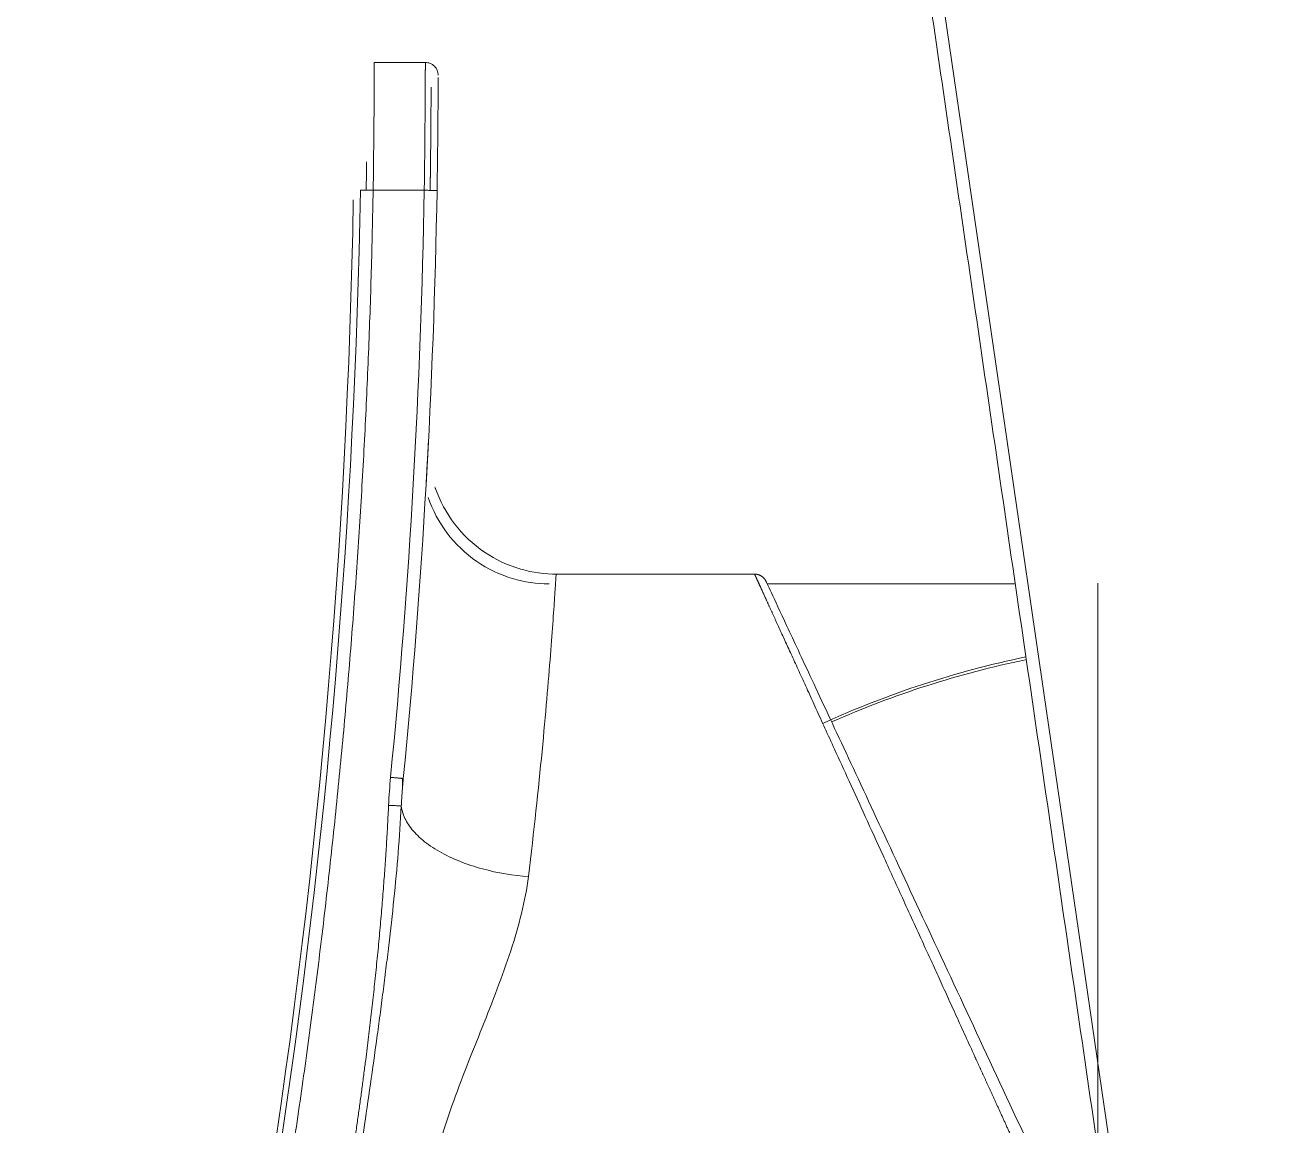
# Model space of a CAD drawing. Header units: millimetres. Extents: x 17284 to 19660, y -6011 to -2651.
# Drawn here: x 19037.39 to 19085.97, y -4866.02 to -4822.96 of the extents above; entities that cross this region are included whole.
import ezdxf

# ---------------------------------------------------------------- set-up
doc = ezdxf.new("R2010")
doc.units = ezdxf.units.MM

msp = doc.modelspace()

# ---------------------------------------------------------------- linework, layer by layer
at = {"linetype": 'Continuous', "lineweight": 13, "extrusion": (-1, -2.22045e-16, 0)}
for p, q in [((19072.09, -4813.643), (19085.969, -4908.66)), ((19051.024, -4829.437), (19053.024, -4829.437))]:
    msp.add_line(p, q, dxfattribs=at)
at = {"linetype": 'Continuous', "lineweight": 18, "extrusion": (-1, -2.22045e-16, 0)}
for p, q in [((19053.067, -4824.437), (19051.067, -4824.437)), ((19058.183, -4844.457), (19065.949, -4844.457)), ((19066.445, -4844.835), (19076.149, -4844.835))]:
    msp.add_line(p, q, dxfattribs=at)
at = {"linetype": 'Continuous', "lineweight": 18, "extrusion": (0, 0, -1)}
for centre, end in [((-18764.906, -4824.815), 197.2908), ((-18765.183, -4824.437), 196.38888)]:
    msp.add_arc(centre, 285.385, 181.00213, end, dxfattribs=at)
at = {"linetype": 'Continuous', "lineweight": 18}
for centre, radius, start, end in [((18765.183, -4824.437), 288.385, 354.42462, 359.00483), ((19084.03, -4883.937), 37, 101.6359, 114.6039)]:
    msp.add_arc(centre, radius, start, end, dxfattribs=at)
at = {"linetype": 'Continuous', "lineweight": 13}
msp.add_ellipse((19084.03, -4883.857), major_axis=(37, 0), ratio=0.994731, start_param=1.77424, end_param=1.990134, dxfattribs=at)
at = {"linetype": 'Continuous', "lineweight": 18}
for points, degree in [([(19085.487, -4908.761), (19071.603, -4813.714)], 1), ([(19051.024, -4829.437), (19051.034, -4828.782), (19051.05, -4827.477), (19051.063, -4825.807), (19051.067, -4824.708), (19051.067, -4824.437), (19051.067, -4824.437)], 3), ([(19050.753, -4829.428), (19050.758, -4829.052), (19050.763, -4828.678), (19050.767, -4828.318)], 3), ([(19051.705, -4852.406), (19052.451, -4844.767), (19052.891, -4837.111), (19053.024, -4829.437)], 3), ([(19053.445, -4841.057), (19053.442, -4841.05), (19053.439, -4841.048), (19053.436, -4841.05)], 3), ([(19053.466, -4841.116), (19053.461, -4841.101), (19053.456, -4841.094), (19053.45, -4841.097)], 3), ([(19066.218, -4844.535), (19066.093, -4844.456), (19065.946, -4844.457)], 2), ([(19066.218, -4844.535), (19066.341, -4844.615), (19066.404, -4844.748)], 2), ([(19051.627, -4853.504), (19051.645, -4853.127), (19051.671, -4852.761), (19051.705, -4852.406)], 3), ([(19052.174, -4852.773), (19052.169, -4852.445)], 1)]:
    msp.add_open_spline(points, degree=degree, dxfattribs=at)
at = {"linetype": 'Continuous', "lineweight": 13}
for points, knots in [([(19053.066, -4824.533), (19053.066, -4824.53), (19053.066, -4824.522), (19053.067, -4824.512), (19053.067, -4824.502), (19053.067, -4824.492), (19053.067, -4824.484), (19053.067, -4824.475), (19053.067, -4824.468), (19053.067, -4824.462), (19053.067, -4824.456), (19053.067, -4824.451), (19053.067, -4824.446), (19053.067, -4824.443), (19053.067, -4824.44), (19053.067, -4824.438), (19053.067, -4824.437), (19053.067, -4824.437), (19053.067, -4824.437)], [0, 0, 0, 0, 0.05337, 0.115185, 0.177185, 0.23937, 0.301739, 0.364294, 0.427033, 0.489957, 0.553066, 0.616359, 0.679837, 0.7435, 0.807348, 0.871381, 0.935598, 1, 1, 1, 1]), ([(19053.024, -4829.437), (19053.083, -4829.438), (19053.21, -4829.44), (19053.388, -4829.443), (19053.502, -4829.445), (19053.524, -4829.445), (19053.524, -4829.445)], [0, 0, 0, 0, 0.250144, 0.50029, 0.750436, 1, 1, 1, 1]), ([(19057.098, -4856.294), (19057.316, -4854.502), (19057.579, -4852.028), (19057.827, -4849.298), (19058.015, -4846.987), (19058.123, -4845.403), (19058.174, -4844.591), (19058.183, -4844.456), (19058.183, -4844.457), (19058.183, -4844.457)], [0, 0, 0, 0, 0.249993, 0.374989, 0.499985, 0.749978, 0.874975, 0.999971, 1, 1, 1, 1]), ([(19052.203, -4852.455), (19052.201, -4852.479), (19052.196, -4852.529), (19052.189, -4852.603), (19052.182, -4852.678), (19052.176, -4852.754), (19052.17, -4852.829), (19052.164, -4852.905), (19052.158, -4852.982), (19052.153, -4853.059), (19052.147, -4853.136), (19052.142, -4853.213), (19052.138, -4853.291), (19052.133, -4853.37), (19052.129, -4853.448), (19052.126, -4853.501), (19052.125, -4853.527)], [0, 0, 0, 0, 0.069238, 0.138821, 0.208746, 0.279011, 0.349615, 0.420556, 0.491831, 0.56344, 0.635381, 0.707651, 0.78025, 0.853175, 0.926426, 1, 1, 1, 1]), ([(19051.627, -4853.504), (19051.655, -4853.505), (19051.684, -4853.507), (19051.743, -4853.509), (19051.772, -4853.511), (19051.831, -4853.514), (19051.859, -4853.515), (19051.914, -4853.517), (19051.94, -4853.519), (19051.988, -4853.521), (19052.009, -4853.522), (19052.047, -4853.524), (19052.064, -4853.524), (19052.091, -4853.526), (19052.101, -4853.526), (19052.117, -4853.527), (19052.122, -4853.527), (19052.124, -4853.527)], [0, 0, 0, 0, 0.125, 0.125, 0.25, 0.25, 0.375, 0.375, 0.5, 0.5, 0.625, 0.625, 0.75, 0.75, 0.875, 0.875, 1, 1, 1, 1]), ([(19057.098, -4856.294), (19056.523, -4856.251), (19055.59, -4856.102), (19054.399, -4855.709), (19053.595, -4855.325), (19052.936, -4854.873), (19052.461, -4854.383), (19052.204, -4853.926), (19052.137, -4853.645), (19052.124, -4853.527)], [0, 0, 0, 0, 0.257269, 0.38603, 0.514791, 0.643552, 0.772313, 0.901074, 1, 1, 1, 1]), ([(19053.223, -4868.457), (19053.426, -4867.357), (19053.9, -4865.764), (19054.682, -4863.708), (19055.498, -4861.682), (19056.278, -4859.676), (19056.854, -4857.73), (19057.04, -4856.77), (19057.098, -4856.294)], [0, 0, 0, 0, 0.25, 0.375, 0.5, 0.75, 0.875, 1, 1, 1, 1])]:
    msp.add_open_spline(points, degree=3, knots=knots, dxfattribs=at)
at = {"linetype": 'Continuous', "lineweight": 18}
for points, degree, knots in [([(19053.567, -4824.937), (19053.567, -4824.879), (19053.546, -4824.751), (19053.431, -4824.573), (19053.253, -4824.458), (19053.126, -4824.437), (19053.067, -4824.437)], 3, [0, 0, 0, 0, 0.249564, 0.49971, 0.749856, 1, 1, 1, 1]), ([(19053.024, -4829.437), (19053.024, -4829.425), (19053.024, -4829.402), (19053.025, -4829.368), (19053.025, -4829.333), (19053.026, -4829.298), (19053.026, -4829.263), (19053.027, -4829.228), (19053.028, -4829.193), (19053.028, -4829.158), (19053.029, -4829.122), (19053.029, -4829.086), (19053.03, -4829.05), (19053.03, -4829.014), (19053.031, -4828.978), (19053.031, -4828.941), (19053.031, -4828.905), (19053.032, -4828.868), (19053.032, -4828.831), (19053.033, -4828.794), (19053.033, -4828.757), (19053.034, -4828.719), (19053.034, -4828.682), (19053.035, -4828.644), (19053.035, -4828.607), (19053.036, -4828.569), (19053.036, -4828.531), (19053.037, -4828.493), (19053.037, -4828.454), (19053.037, -4828.416), (19053.038, -4828.378), (19053.038, -4828.339), (19053.039, -4828.3), (19053.039, -4828.262), (19053.04, -4828.223), (19053.04, -4828.184), (19053.041, -4828.145), (19053.041, -4828.105), (19053.041, -4828.066), (19053.042, -4828.027), (19053.042, -4827.987), (19053.043, -4827.948), (19053.043, -4827.908), (19053.043, -4827.869), (19053.044, -4827.829), (19053.044, -4827.789), (19053.045, -4827.749), (19053.045, -4827.709), (19053.045, -4827.669), (19053.046, -4827.629), (19053.046, -4827.589), (19053.046, -4827.549), (19053.047, -4827.509), (19053.047, -4827.469), (19053.047, -4827.429), (19053.048, -4827.389), (19053.048, -4827.349), (19053.049, -4827.309), (19053.049, -4827.269), (19053.049, -4827.229), (19053.05, -4827.189), (19053.05, -4827.148), (19053.05, -4827.108), (19053.051, -4827.068), (19053.051, -4827.028), (19053.051, -4826.988), (19053.052, -4826.949), (19053.052, -4826.909), (19053.052, -4826.869), (19053.052, -4826.829), (19053.053, -4826.79), (19053.053, -4826.75), (19053.053, -4826.71), (19053.054, -4826.671), (19053.054, -4826.632), (19053.054, -4826.593), (19053.055, -4826.553), (19053.055, -4826.514), (19053.055, -4826.476), (19053.055, -4826.437), (19053.056, -4826.398), (19053.056, -4826.36), (19053.056, -4826.322), (19053.056, -4826.283), (19053.057, -4826.245), (19053.057, -4826.208), (19053.057, -4826.17), (19053.058, -4826.132), (19053.058, -4826.095), (19053.058, -4826.058), (19053.058, -4826.021), (19053.058, -4825.985), (19053.059, -4825.948), (19053.059, -4825.912), (19053.059, -4825.876), (19053.059, -4825.84), (19053.06, -4825.805), (19053.06, -4825.77), (19053.06, -4825.735), (19053.06, -4825.7), (19053.06, -4825.666), (19053.061, -4825.632), (19053.061, -4825.598), (19053.061, -4825.564), (19053.061, -4825.531), (19053.061, -4825.498), (19053.062, -4825.466), (19053.062, -4825.434), (19053.062, -4825.402), (19053.062, -4825.37), (19053.062, -4825.339), (19053.063, -4825.308), (19053.063, -4825.278), (19053.063, -4825.248), (19053.063, -4825.218), (19053.063, -4825.189), (19053.063, -4825.161), (19053.063, -4825.132), (19053.064, -4825.104), (19053.064, -4825.077), (19053.064, -4825.05), (19053.064, -4825.023), (19053.064, -4824.997), (19053.064, -4824.972), (19053.064, -4824.947), (19053.065, -4824.922), (19053.065, -4824.898), (19053.065, -4824.874), (19053.065, -4824.851), (19053.065, -4824.829), (19053.065, -4824.807), (19053.065, -4824.785), (19053.065, -4824.764), (19053.065, -4824.744), (19053.066, -4824.724), (19053.066, -4824.705), (19053.066, -4824.686), (19053.066, -4824.668), (19053.066, -4824.651), (19053.066, -4824.634), (19053.066, -4824.618), (19053.066, -4824.602), (19053.066, -4824.587), (19053.066, -4824.573), (19053.066, -4824.56), (19053.066, -4824.547), (19053.066, -4824.538), (19053.066, -4824.533), (19053.066, -4824.533)], 3, [0, 0, 0, 0, 0.004985, 0.009997, 0.015035, 0.0201, 0.025191, 0.030308, 0.035452, 0.040622, 0.045819, 0.051042, 0.056291, 0.061567, 0.06687, 0.072199, 0.077554, 0.082936, 0.088344, 0.093778, 0.099239, 0.104727, 0.110241, 0.115781, 0.121348, 0.126941, 0.13256, 0.138206, 0.143879, 0.149578, 0.155303, 0.161055, 0.166833, 0.172637, 0.178468, 0.184326, 0.19021, 0.19612, 0.202057, 0.20802, 0.214009, 0.220025, 0.226068, 0.232137, 0.238232, 0.244354, 0.250502, 0.256677, 0.262878, 0.269105, 0.275359, 0.28164, 0.287946, 0.29428, 0.300639, 0.307025, 0.313438, 0.319877, 0.326342, 0.332834, 0.339352, 0.345897, 0.352468, 0.359066, 0.36569, 0.37234, 0.379017, 0.38572, 0.39245, 0.399206, 0.405989, 0.412798, 0.419634, 0.426495, 0.433384, 0.440299, 0.44724, 0.454207, 0.461202, 0.468222, 0.475269, 0.482342, 0.489442, 0.496568, 0.503721, 0.5109, 0.518106, 0.525338, 0.532596, 0.539881, 0.547192, 0.55453, 0.561894, 0.569285, 0.576702, 0.584146, 0.591615, 0.599112, 0.606635, 0.614184, 0.621759, 0.629362, 0.63699, 0.644645, 0.652327, 0.660034, 0.667769, 0.675529, 0.683317, 0.69113, 0.69897, 0.706837, 0.714729, 0.722649, 0.730595, 0.738567, 0.746565, 0.754591, 0.762642, 0.77072, 0.778824, 0.786955, 0.795112, 0.803296, 0.811506, 0.819743, 0.828006, 0.836295, 0.844611, 0.852954, 0.861322, 0.869718, 0.878139, 0.886587, 0.895062, 0.903563, 0.91209, 0.920644, 0.929224, 0.937831, 0.946464, 0.955124, 0.96381, 0.972522, 0.981261, 0.990026, 0.998818, 1, 1, 1, 1]), ([(19053.253, -4829.439), (19053.253, -4829.437), (19053.254, -4829.421), (19053.254, -4829.391), (19053.255, -4829.349), (19053.256, -4829.307), (19053.256, -4829.264), (19053.257, -4829.221), (19053.258, -4829.176), (19053.258, -4829.131), (19053.259, -4829.085), (19053.26, -4829.038), (19053.26, -4828.991), (19053.261, -4828.943), (19053.262, -4828.894), (19053.262, -4828.844), (19053.263, -4828.794), (19053.264, -4828.743), (19053.264, -4828.691), (19053.265, -4828.639), (19053.266, -4828.586), (19053.266, -4828.533), (19053.267, -4828.479), (19053.268, -4828.424), (19053.268, -4828.369), (19053.269, -4828.313), (19053.27, -4828.256), (19053.271, -4828.2), (19053.271, -4828.142), (19053.272, -4828.084), (19053.272, -4828.026), (19053.273, -4827.968), (19053.274, -4827.909), (19053.274, -4827.849), (19053.275, -4827.789), (19053.276, -4827.729), (19053.276, -4827.669), (19053.277, -4827.609), (19053.277, -4827.548), (19053.278, -4827.487), (19053.279, -4827.426), (19053.279, -4827.365), (19053.28, -4827.303), (19053.28, -4827.242), (19053.281, -4827.181), (19053.281, -4827.12), (19053.282, -4827.059), (19053.282, -4826.998), (19053.283, -4826.937), (19053.283, -4826.877), (19053.284, -4826.817), (19053.284, -4826.757), (19053.284, -4826.697), (19053.285, -4826.638), (19053.285, -4826.58), (19053.286, -4826.522), (19053.286, -4826.465), (19053.286, -4826.406), (19053.287, -4826.345), (19053.287, -4826.284), (19053.287, -4826.224), (19053.288, -4826.158), (19053.288, -4826.062), (19053.289, -4825.92), (19053.289, -4825.734), (19053.29, -4825.617), (19053.29, -4825.559), (19053.29, -4825.556), (19053.29, -4825.553), (19053.29, -4825.549), (19053.29, -4825.545), (19053.29, -4825.541), (19053.29, -4825.537), (19053.29, -4825.532), (19053.29, -4825.527), (19053.29, -4825.521), (19053.29, -4825.515), (19053.29, -4825.509), (19053.29, -4825.503), (19053.29, -4825.496), (19053.29, -4825.49), (19053.29, -4825.483), (19053.29, -4825.475), (19053.29, -4825.468), (19053.29, -4825.461), (19053.29, -4825.453), (19053.29, -4825.445), (19053.29, -4825.437), (19053.29, -4825.43), (19053.29, -4825.422), (19053.29, -4825.414), (19053.29, -4825.407), (19053.29, -4825.402), (19053.29, -4825.4)], 3, [0, 0, 0, 0, 0.001378, 0.008373, 0.015511, 0.022793, 0.030218, 0.037787, 0.0455, 0.053357, 0.061357, 0.069501, 0.077788, 0.086219, 0.094793, 0.103511, 0.112373, 0.121378, 0.130526, 0.139818, 0.149254, 0.158833, 0.168555, 0.178421, 0.18843, 0.198582, 0.208878, 0.219317, 0.229899, 0.240624, 0.251492, 0.262503, 0.273657, 0.284953, 0.296392, 0.307974, 0.319697, 0.331563, 0.343571, 0.35572, 0.368012, 0.380445, 0.39302, 0.405737, 0.418595, 0.431596, 0.444738, 0.458022, 0.471448, 0.485017, 0.498728, 0.512583, 0.526582, 0.540726, 0.555015, 0.56945, 0.584032, 0.598762, 0.615656, 0.632554, 0.649458, 0.666366, 0.690191, 0.736065, 0.804016, 0.894041, 0.895282, 0.896734, 0.898398, 0.900272, 0.902357, 0.904654, 0.907161, 0.90988, 0.912809, 0.91595, 0.919302, 0.922864, 0.926638, 0.930623, 0.934818, 0.939225, 0.943843, 0.948671, 0.95371, 0.95896, 0.964421, 0.970093, 0.975976, 0.982069, 0.988373, 0.994887, 1, 1, 1, 1]), ([(19053.524, -4829.445), (19053.524, -4829.435), (19053.524, -4829.413), (19053.525, -4829.381), (19053.525, -4829.348), (19053.526, -4829.314), (19053.527, -4829.279), (19053.527, -4829.243), (19053.528, -4829.207), (19053.528, -4829.17), (19053.529, -4829.132), (19053.53, -4829.093), (19053.53, -4829.053), (19053.531, -4829.012), (19053.532, -4828.971), (19053.532, -4828.929), (19053.533, -4828.886), (19053.534, -4828.842), (19053.534, -4828.798), (19053.535, -4828.753), (19053.536, -4828.707), (19053.536, -4828.66), (19053.537, -4828.612), (19053.538, -4828.564), (19053.538, -4828.515), (19053.539, -4828.466), (19053.54, -4828.416), (19053.54, -4828.365), (19053.541, -4828.313), (19053.542, -4828.261), (19053.542, -4828.208), (19053.543, -4828.154), (19053.544, -4828.1), (19053.545, -4828.046), (19053.545, -4827.99), (19053.546, -4827.934), (19053.547, -4827.878), (19053.547, -4827.821), (19053.548, -4827.764), (19053.549, -4827.706), (19053.549, -4827.648), (19053.55, -4827.589), (19053.55, -4827.53), (19053.551, -4827.471), (19053.552, -4827.411), (19053.552, -4827.351), (19053.553, -4827.291), (19053.554, -4827.23), (19053.554, -4827.169), (19053.555, -4827.108), (19053.555, -4827.047), (19053.556, -4826.986), (19053.556, -4826.925), (19053.557, -4826.864), (19053.557, -4826.803), (19053.558, -4826.741), (19053.558, -4826.68), (19053.559, -4826.619), (19053.559, -4826.559), (19053.56, -4826.498), (19053.56, -4826.438), (19053.561, -4826.378), (19053.561, -4826.319), (19053.562, -4826.26), (19053.562, -4826.202), (19053.562, -4826.144), (19053.563, -4826.087), (19053.563, -4826.028), (19053.563, -4825.967), (19053.564, -4825.905), (19053.564, -4825.846), (19053.564, -4825.779), (19053.565, -4825.684), (19053.565, -4825.542), (19053.566, -4825.356), (19053.566, -4825.239), (19053.566, -4825.18), (19053.566, -4825.178), (19053.566, -4825.174), (19053.566, -4825.171), (19053.566, -4825.167), (19053.566, -4825.163), (19053.566, -4825.158), (19053.566, -4825.153), (19053.566, -4825.148), (19053.567, -4825.143), (19053.567, -4825.137), (19053.567, -4825.131), (19053.567, -4825.125), (19053.567, -4825.118), (19053.567, -4825.111), (19053.567, -4825.104), (19053.567, -4825.097), (19053.567, -4825.09), (19053.567, -4825.082), (19053.567, -4825.075), (19053.567, -4825.067), (19053.567, -4825.059), (19053.567, -4825.051), (19053.567, -4825.043), (19053.567, -4825.036), (19053.567, -4825.029), (19053.567, -4825.024), (19053.567, -4825.022)], 3, [0, 0, 0, 0, 0.005075, 0.010285, 0.015631, 0.021111, 0.026727, 0.032479, 0.038365, 0.044386, 0.050543, 0.056834, 0.06326, 0.069821, 0.076517, 0.083348, 0.090313, 0.097413, 0.104648, 0.112018, 0.119522, 0.127161, 0.134935, 0.142843, 0.150886, 0.159064, 0.167376, 0.175824, 0.184405, 0.193121, 0.201972, 0.210958, 0.220077, 0.229332, 0.238721, 0.248244, 0.257902, 0.267694, 0.27762, 0.28768, 0.297875, 0.308204, 0.318666, 0.329263, 0.339993, 0.350857, 0.361854, 0.372984, 0.384248, 0.395645, 0.407175, 0.418838, 0.430633, 0.442562, 0.454624, 0.466818, 0.479146, 0.491607, 0.504201, 0.516929, 0.529791, 0.542787, 0.555919, 0.569186, 0.58259, 0.59613, 0.609809, 0.623625, 0.639473, 0.655324, 0.67118, 0.687041, 0.709389, 0.75242, 0.816161, 0.900608, 0.901772, 0.903134, 0.904694, 0.906452, 0.908408, 0.910562, 0.912914, 0.915464, 0.918212, 0.921158, 0.924302, 0.927644, 0.931184, 0.934922, 0.938858, 0.942991, 0.947323, 0.951852, 0.956579, 0.961504, 0.966626, 0.971947, 0.977464, 0.98318, 0.989093, 0.995204, 1, 1, 1, 1]), ([(19050.524, -4829.428), (19050.524, -4829.428), (19050.545, -4829.428), (19050.659, -4829.43), (19050.837, -4829.433), (19050.965, -4829.436), (19051.024, -4829.437)], 3, [0, 0, 0, 0, 0.249074, 0.499386, 0.749699, 1, 1, 1, 1]), ([(19053.189, -4839.201), (19053.189, -4839.2), (19053.188, -4839.216), (19053.185, -4839.288), (19053.177, -4839.433), (19053.164, -4839.681), (19053.143, -4840.073), (19053.121, -4840.483), (19053.105, -4840.766), (19053.099, -4840.858)], 3, [0, 0, 0, 0, 0.117713, 0.239954, 0.362564, 0.546098, 0.730227, 0.915463, 1, 1, 1, 1]), ([(19057.906, -4844.835), (19057.411, -4844.832), (19056.43, -4844.691), (19055.017, -4844.018), (19053.849, -4842.9), (19053.356, -4841.968), (19053.175, -4841.453)], 3, [0, 0, 0, 0, 0.232738, 0.484458, 0.744309, 1, 1, 1, 1]), ([(19058.226, -4844.456), (19057.73, -4844.458), (19056.743, -4844.324), (19055.319, -4843.658), (19054.139, -4842.54), (19053.639, -4841.604), (19053.455, -4841.086)], 3, [0, 0, 0, 0, 0.232293, 0.483896, 0.743957, 1, 1, 1, 1]), ([(19076.678, -4867.953), (19076.666, -4867.926), (19076.642, -4867.874), (19076.606, -4867.796), (19076.57, -4867.718), (19076.535, -4867.641), (19076.5, -4867.564), (19076.465, -4867.487), (19076.43, -4867.411), (19076.396, -4867.336), (19076.362, -4867.26), (19076.327, -4867.186), (19076.294, -4867.112), (19076.26, -4867.038), (19076.227, -4866.965), (19076.193, -4866.892), (19076.16, -4866.82), (19076.128, -4866.748), (19076.095, -4866.677), (19076.063, -4866.606), (19076.031, -4866.535), (19075.999, -4866.465), (19075.967, -4866.396), (19075.936, -4866.327), (19075.904, -4866.258), (19075.873, -4866.19), (19075.842, -4866.123), (19075.812, -4866.056), (19075.781, -4865.989), (19075.751, -4865.923), (19075.721, -4865.857), (19075.691, -4865.792), (19075.662, -4865.727), (19075.632, -4865.663), (19075.603, -4865.599), (19075.574, -4865.536), (19075.546, -4865.473), (19075.517, -4865.41), (19075.489, -4865.348), (19075.461, -4865.287), (19075.433, -4865.226), (19075.405, -4865.165), (19075.378, -4865.105), (19075.351, -4865.046), (19075.324, -4864.987), (19075.297, -4864.928), (19075.27, -4864.87), (19075.244, -4864.812), (19075.218, -4864.755), (19075.192, -4864.698), (19075.166, -4864.642), (19075.141, -4864.586), (19075.115, -4864.531), (19075.09, -4864.476), (19075.065, -4864.422), (19075.041, -4864.368), (19075.016, -4864.314), (19074.992, -4864.261), (19074.968, -4864.209), (19074.944, -4864.157), (19074.921, -4864.105), (19074.897, -4864.054), (19074.874, -4864.003), (19074.851, -4863.953), (19074.829, -4863.903), (19074.806, -4863.854), (19074.784, -4863.805), (19074.762, -4863.757), (19074.74, -4863.709), (19074.718, -4863.662), (19074.697, -4863.615), (19074.676, -4863.568), (19074.655, -4863.522), (19074.634, -4863.477), (19074.613, -4863.432), (19074.593, -4863.387), (19074.454, -4863.084), (19074.203, -4862.532), (19073.844, -4861.746), (19073.5, -4860.994), (19073.171, -4860.273), (19072.857, -4859.586), (19072.374, -4858.528), (19071.74, -4857.137), (19070.981, -4855.472), (19070.284, -4853.948), (19069.651, -4852.563), (19069.129, -4851.421), (19068.702, -4850.484), (19068.351, -4849.716), (19068.025, -4849), (19067.723, -4848.339), (19067.445, -4847.731), (19067.192, -4847.177), (19066.963, -4846.677), (19066.817, -4846.358), (19066.737, -4846.182), (19066.713, -4846.129), (19066.689, -4846.077), (19066.666, -4846.026), (19066.643, -4845.976), (19066.62, -4845.926), (19066.598, -4845.878), (19066.576, -4845.83), (19066.555, -4845.783), (19066.534, -4845.737), (19066.513, -4845.691), (19066.493, -4845.647), (19066.473, -4845.603), (19066.453, -4845.56), (19066.434, -4845.518), (19066.415, -4845.477), (19066.397, -4845.436), (19066.379, -4845.396), (19066.361, -4845.358), (19066.344, -4845.319), (19066.327, -4845.282), (19066.31, -4845.246), (19066.294, -4845.21), (19066.278, -4845.176), (19066.263, -4845.142), (19066.247, -4845.108), (19066.233, -4845.076), (19066.218, -4845.045), (19066.204, -4845.014), (19066.191, -4844.984), (19066.178, -4844.955), (19066.165, -4844.927), (19066.152, -4844.9), (19066.14, -4844.873), (19066.128, -4844.847), (19066.117, -4844.823), (19066.106, -4844.798), (19066.095, -4844.775), (19066.085, -4844.753), (19066.075, -4844.731), (19066.066, -4844.71), (19066.057, -4844.69), (19066.048, -4844.671), (19066.039, -4844.653), (19066.031, -4844.635), (19066.024, -4844.619), (19066.016, -4844.603), (19066.01, -4844.588), (19066.003, -4844.574), (19065.997, -4844.56), (19065.991, -4844.548), (19065.986, -4844.536), (19065.981, -4844.525), (19065.976, -4844.515), (19065.972, -4844.505), (19065.968, -4844.497), (19065.964, -4844.489), (19065.961, -4844.482), (19065.958, -4844.476), (19065.956, -4844.471), (19065.954, -4844.467), (19065.952, -4844.463), (19065.951, -4844.46), (19065.95, -4844.458), (19065.949, -4844.457), (19065.949, -4844.457), (19065.949, -4844.457)], 3, [0, 0, 0, 0, 0.002219, 0.004426, 0.006619, 0.0088, 0.010968, 0.013123, 0.015265, 0.017394, 0.01951, 0.021614, 0.023704, 0.025782, 0.027847, 0.029899, 0.031938, 0.033964, 0.035978, 0.037978, 0.039966, 0.041941, 0.043903, 0.045852, 0.047788, 0.049712, 0.051622, 0.05352, 0.055405, 0.057277, 0.059136, 0.060982, 0.062815, 0.064636, 0.066443, 0.068238, 0.07002, 0.071789, 0.073545, 0.075288, 0.077019, 0.078737, 0.080441, 0.082133, 0.083812, 0.085478, 0.087131, 0.088772, 0.090399, 0.092014, 0.093616, 0.095205, 0.096781, 0.098344, 0.099895, 0.101432, 0.102957, 0.104468, 0.105967, 0.107453, 0.108927, 0.110387, 0.111834, 0.113269, 0.114691, 0.1161, 0.117496, 0.118879, 0.120249, 0.121607, 0.122951, 0.124283, 0.125602, 0.126908, 0.128201, 0.129481, 0.130748, 0.154321, 0.17712, 0.199145, 0.220396, 0.240874, 0.260579, 0.315953, 0.36906, 0.419913, 0.468529, 0.514923, 0.547263, 0.579119, 0.6105, 0.641414, 0.67187, 0.701878, 0.731447, 0.760587, 0.764295, 0.768, 0.771703, 0.775402, 0.779098, 0.782792, 0.786482, 0.79017, 0.793855, 0.797537, 0.801217, 0.804893, 0.808567, 0.812238, 0.815907, 0.819572, 0.823235, 0.826896, 0.830554, 0.834209, 0.837862, 0.841512, 0.84516, 0.848806, 0.852449, 0.856089, 0.859727, 0.863363, 0.866996, 0.870627, 0.874256, 0.877882, 0.881506, 0.885128, 0.888748, 0.892366, 0.895981, 0.899594, 0.903205, 0.906814, 0.910421, 0.914026, 0.917629, 0.92123, 0.924829, 0.928426, 0.932022, 0.935615, 0.939206, 0.942796, 0.946384, 0.94997, 0.953554, 0.957136, 0.960717, 0.964296, 0.967874, 0.971449, 0.975024, 0.978596, 0.982167, 0.985737, 0.989305, 0.992871, 0.996436, 1, 1, 1, 1]), ([(19077.131, -4867.752), (19076.423, -4866.234), (19075.011, -4863.207), (19072.981, -4858.852), (19071.115, -4854.852), (19069.482, -4851.348), (19068.145, -4848.483), (19067.151, -4846.349), (19066.541, -4845.043), (19066.403, -4844.745), (19066.403, -4844.745), (19066.403, -4844.745)], 3, [0, 0, 0, 0, 0.124997, 0.249995, 0.374992, 0.499989, 0.624986, 0.749984, 0.874981, 0.999978, 1, 1, 1, 1]), ([(19079.381, -4866.95), (19079.381, -4865.972), (19079.381, -4864.999), (19079.381, -4862.503), (19079.381, -4860.996), (19079.381, -4858.116), (19079.381, -4856.742), (19079.381, -4854.144), (19079.381, -4852.92), (19079.381, -4851.262), (19079.381, -4850.739), (19079.381, -4849.749), (19079.381, -4848.349), (19079.381, -4846.495), (19079.381, -4845.587), (19079.381, -4845.128), (19079.381, -4845.012), (19079.381, -4844.856), (19079.381, -4844.816), (19079.381, -4844.815), (19079.381, -4844.971), (19079.381, -4845.577), (19079.381, -4846.029), (19079.381, -4846.927), (19079.381, -4847.263), (19079.381, -4848.002), (19079.381, -4848.405), (19079.381, -4849.269), (19079.381, -4849.731), (19079.381, -4850.721), (19079.381, -4851.248), (19079.381, -4852.358), (19079.381, -4852.94), (19079.381, -4854.146), (19079.381, -4854.769), (19079.381, -4856.71), (19079.381, -4858.104), (19079.381, -4862.438), (19079.381, -4865.516), (19079.381, -4868.688)], 3, [0, 0, 0, 0, 0.0402, 0.0402, 0.104187, 0.104187, 0.168173, 0.168173, 0.23216, 0.23216, 0.264153, 0.264153, 0.296147, 0.360133, 0.42412, 0.42412, 0.456113, 0.456113, 0.488107, 0.488107, 0.552093, 0.552093, 0.61608, 0.61608, 0.648073, 0.648073, 0.680067, 0.680067, 0.71206, 0.71206, 0.744053, 0.744053, 0.776047, 0.776047, 0.80804, 0.80804, 0.872027, 0.872027, 1, 1, 1, 1]), ([(19050.097, -4867.979), (19050.716, -4863.926), (19051.09, -4860.404), (19051.473, -4856.797), (19051.627, -4853.504)], 2, [0, 0, 0, 0.5, 0.5, 1, 1, 1]), ([(19050.381, -4868.022), (19050.565, -4866.82), (19050.745, -4865.618), (19051.004, -4863.813), (19051.131, -4862.91), (19051.293, -4861.705), (19051.411, -4860.801), (19051.525, -4859.896), (19051.672, -4858.688), (19051.773, -4857.781), (19051.96, -4855.963), (19052.061, -4854.748), (19052.124, -4853.527)], 3, [0, 0, 0, 0, 0.25, 0.25, 0.375, 0.4375, 0.5, 0.5625, 0.625, 0.75, 0.75, 1, 1, 1, 1])]:
    msp.add_open_spline(points, degree=degree, knots=knots, dxfattribs=at)
at = {"linetype": 'Continuous', "lineweight": 13}
for points, weights in [([(19039.451, -4905.1), (19046.694, -4880.475), (19050.575, -4855.101), (19051.024, -4829.437)], [1, 0.993999126829, 0.993999126829, 1]), ([(19052.203, -4852.455), (19052.203, -4852.455), (19051.997, -4852.435), (19051.705, -4852.406)], [1.00000626835, 0.804737800977, 0.804735711523, 0.999999999993])]:
    msp.add_rational_spline(points, weights, degree=3, dxfattribs=at)

doc.saveas('drawing.dxf')
